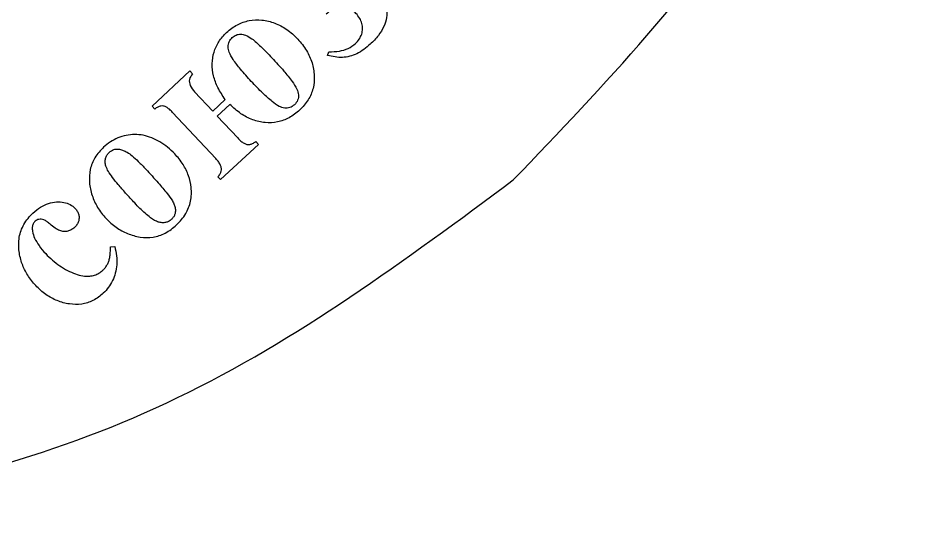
# Model space of a CAD drawing. Extents: x -3.6 to 33.9, y 40.4 to 75.
# Drawn here: x 18.51 to 33.86, y 40.4 to 48.9 of the extents above; entities that cross this region are included whole.
import ezdxf

# ---------------------------------------------------------------- set-up
doc = ezdxf.new("R2010")
doc.units = 0
doc.layers.add('Layer_1', color=7, linetype='CONTINUOUS')

msp = doc.modelspace()

# ---------------------------------------------------------------- linework, layer by layer
at = {"layer": 'Layer_1', "color": 7}
for points in [[(22.125282, 48.573517)], [(19.951215, 46.71981)], [(20.044572, 46.630379)], [(20.067412, 45.033304)]]:
    msp.add_lwpolyline(points, close=True, dxfattribs=at)
for points in [[(23.738015, 48.270382), (23.756909, 48.332753)], [(20.816202, 47.364983), (20.770322, 47.414174), (21.408468, 48.009365), (21.454347, 47.960174)], [(21.490037, 47.655369), (21.795072, 47.328319), (22.007788, 47.526716)], [(22.085906, 47.442959), (21.873191, 47.244562), (22.217906, 46.874969)], [(21.845654, 46.527775), (21.117785, 47.308174)], [(22.52197, 46.815501), (22.567849, 46.76631), (21.929704, 46.17112), (21.883824, 46.22031)], [(20.067412, 45.033304), (20.138385, 45.039836)]]:
    msp.add_lwpolyline(points, dxfattribs=at)
at = {"layer": 'Layer_1', "color": 1}
msp.add_lwpolyline([(26.879055, 46.165073)], close=True, dxfattribs=at)
msp.add_open_spline([(26.879055, 46.165073), (25.053792, 44.812835), (21.453543, 42.145605), (14.976456, 40.353479), (8.554845, 40.482925), (2.810203, 42.732913), (-1.47493, 46.872432), (-3.677904, 52.393004), (-3.506821, 58.493531), (-1.109716, 64.399494), (3.172887, 69.467984), (8.838825, 73.13905), (15.243024, 75.014668), (21.683129, 74.864038), (27.423496, 72.618946), (31.708651, 68.479402), (33.915527, 62.95436), (33.727928, 56.872752), (31.397487, 50.890427), (28.416989, 47.773437), (26.879055, 46.165073)], degree=3, knots=[0, 0, 0, 0, 6.766367, 13.346357, 19.73316, 25.749556, 31.41027, 37.120766, 43.060724, 49.272926, 55.895829, 62.662196, 69.242186, 75.628989, 81.645385, 87.3061, 93.016595, 98.956553, 105.168756, 111.791658, 111.791658, 111.791658, 111.791658], dxfattribs=at)
at = {"layer": 'Layer_1', "color": 7}
for points, knots in [([(23.947652, 49.303685), (24.005203, 49.333369), (24.107327, 49.386043), (24.254224, 49.433502), (24.376893, 49.434295), (24.472979, 49.401566), (24.55503, 49.357728), (24.634774, 49.287766), (24.704317, 49.188471), (24.742735, 49.054495), (24.740462, 48.907862), (24.693296, 48.75337), (24.596054, 48.600078), (24.445762, 48.438503), (24.247706, 48.291742), (23.988228, 48.217035), (23.82211, 48.252453), (23.738015, 48.270382)], [0, 0, 0, 0, 0.194213, 0.344628, 0.458645, 0.554982, 0.6462, 0.736187, 0.870967, 1.00376, 1.147499, 1.305129, 1.482014, 1.687259, 1.964957, 2.213308, 2.467931, 2.467931, 2.467931, 2.467931]), ([(23.756909, 48.332753), (23.817355, 48.333881), (23.930455, 48.335992), (24.087227, 48.382898), (24.200815, 48.458874), (24.275929, 48.544372), (24.318965, 48.629752), (24.334491, 48.720977), (24.322572, 48.813531), (24.282955, 48.903426), (24.205005, 49.004227), (24.077627, 49.10234), (23.874556, 49.093542), (23.770521, 49.015808), (23.712296, 48.972303)], [0, 0, 0, 0, 0.180769, 0.33824, 0.483463, 0.584648, 0.676711, 0.766644, 0.858083, 0.952776, 1.057355, 1.240358, 1.408999, 1.623343, 1.623343, 1.623343, 1.623343]), ([(22.007788, 47.526716), (21.963308, 47.591893), (21.87835, 47.716384), (21.803006, 47.924021), (21.77953, 48.130126), (21.808872, 48.328858), (21.893198, 48.51132), (22.030073, 48.669633), (22.203481, 48.797798), (22.411743, 48.871697), (22.631145, 48.877631), (22.850187, 48.827455), (23.057479, 48.715374), (23.237679, 48.553685), (23.386191, 48.363253), (23.483518, 48.151083), (23.521711, 47.9313), (23.504191, 47.713288), (23.416185, 47.510269), (23.271751, 47.341906), (23.095337, 47.210087), (22.892771, 47.136055), (22.679283, 47.127243), (22.466487, 47.176599), (22.261134, 47.281784), (22.146002, 47.387683), (22.085906, 47.442959)], [0, 0, 0, 0, 0.235987, 0.450748, 0.65521, 0.852539, 1.045761, 1.249833, 1.474424, 1.685533, 1.901936, 2.124131, 2.352378, 2.600868, 2.84568, 3.072192, 3.29372, 3.508205, 3.719004, 3.945825, 4.166657, 4.372984, 4.582686, 4.798445, 5.021953, 5.266011, 5.266011, 5.266011, 5.266011]), ([(22.125282, 48.573517), (22.105616, 48.551342), (22.06699, 48.507789), (22.051116, 48.415694), (22.074667, 48.310238), (22.150719, 48.182787), (22.277791, 48.01985), (22.448259, 47.830438), (22.626171, 47.645743), (22.78225, 47.502643), (22.903434, 47.411837), (23.00804, 47.373525), (23.103418, 47.383185), (23.180612, 47.435356), (23.238477, 47.509974), (23.252375, 47.6088), (23.214271, 47.719644), (23.124944, 47.853046), (22.983148, 48.028539), (22.805077, 48.225504), (22.626751, 48.409975), (22.479406, 48.541566), (22.364467, 48.617497), (22.269342, 48.635711), (22.187689, 48.62229), (22.146364, 48.589993), (22.125282, 48.573517)], [0, 0, 0, 0, 0.087394, 0.171647, 0.268107, 0.406423, 0.612343, 0.888362, 1.170218, 1.381335, 1.523596, 1.621989, 1.708162, 1.799874, 1.894395, 1.983264, 2.086339, 2.238461, 2.463414, 2.762835, 3.035024, 3.231971, 3.356766, 3.441201, 3.517192, 3.596329, 3.596329, 3.596329, 3.596329]), ([(21.454347, 47.960174), (21.432478, 47.930599), (21.389561, 47.872561), (21.409765, 47.749747), (21.461035, 47.689468), (21.490037, 47.655369)], [0, 0, 0, 0, 0.106294, 0.208589, 0.341829, 0.341829, 0.341829, 0.341829]), ([(21.117785, 47.308174), (21.099978, 47.326292), (21.067648, 47.359186), (21.016177, 47.395794), (20.966492, 47.416703), (20.915638, 47.417153), (20.8642, 47.399145), (20.833108, 47.377016), (20.816202, 47.364983)], [0, 0, 0, 0, 0.076081, 0.13813, 0.188538, 0.23511, 0.287168, 0.349212, 0.349212, 0.349212, 0.349212]), ([(19.951215, 46.71981), (19.988234, 46.751092), (20.061703, 46.813175), (20.191507, 46.879097), (20.33028, 46.921943), (20.475722, 46.938747), (20.623275, 46.924708), (20.767489, 46.879702), (20.906658, 46.811637), (21.037393, 46.720578), (21.170895, 46.594397), (21.296257, 46.435783), (21.392971, 46.242477), (21.441553, 46.030321), (21.434537, 45.805648), (21.346572, 45.582915), (21.191655, 45.400675), (21.003201, 45.260001), (20.787353, 45.184942), (20.565403, 45.190855), (20.353038, 45.251573), (20.15568, 45.359007), (19.984857, 45.511063), (19.844192, 45.693251), (19.748272, 45.901497), (19.702671, 46.121229), (19.712419, 46.343246), (19.79602, 46.554465), (19.89822, 46.663349), (19.951215, 46.71981)], [0, 0, 0, 0, 0.144988, 0.287748, 0.433106, 0.578909, 0.723996, 0.874355, 1.029663, 1.187153, 1.350341, 1.579307, 1.790181, 1.993205, 2.226747, 2.453337, 2.697333, 2.935353, 3.15176, 3.369089, 3.590285, 3.809321, 4.03733, 4.27161, 4.495053, 4.719199, 4.938944, 5.153109, 5.383769, 5.383769, 5.383769, 5.383769]), ([(22.217906, 46.874969), (22.235808, 46.856738), (22.26851, 46.823433), (22.32088, 46.786336), (22.371347, 46.76349), (22.423308, 46.763286), (22.474897, 46.781025), (22.505465, 46.803412), (22.52197, 46.815501)], [0, 0, 0, 0, 0.076485, 0.139717, 0.191947, 0.239661, 0.29172, 0.352824, 0.352824, 0.352824, 0.352824]), ([(20.044572, 46.630379), (20.030962, 46.615737), (20.004012, 46.586744), (19.981263, 46.530174), (19.972008, 46.465743), (19.98864, 46.389029), (20.033736, 46.301602), (20.10525, 46.198348), (20.205271, 46.077355), (20.330857, 45.933374), (20.453145, 45.799122), (20.563041, 45.684955), (20.652312, 45.602335), (20.732856, 45.532739), (20.806491, 45.48103), (20.873081, 45.451142), (20.937587, 45.439157), (20.997399, 45.442648), (21.051306, 45.460295), (21.095223, 45.492061), (21.129422, 45.530749), (21.153382, 45.573819), (21.166415, 45.625299), (21.164235, 45.684383), (21.147527, 45.74943), (21.102885, 45.836906), (21.008934, 45.958854), (20.858325, 46.136767), (20.694567, 46.316261), (20.547611, 46.469692), (20.443756, 46.566629), (20.359186, 46.630627), (20.286928, 46.66663), (20.222672, 46.685999), (20.166935, 46.689393), (20.119811, 46.680091), (20.079898, 46.660472), (20.056748, 46.640752), (20.044572, 46.630379)], [0, 0, 0, 0, 0.059507, 0.117837, 0.179676, 0.252305, 0.348899, 0.473235, 0.628566, 0.81957, 1.046424, 1.17331, 1.294805, 1.41121, 1.492499, 1.563875, 1.628393, 1.687389, 1.741905, 1.796154, 1.84791, 1.895818, 1.942606, 2.005396, 2.071025, 2.142652, 2.298295, 2.531311, 2.842413, 3.026878, 3.168543, 3.268374, 3.343744, 3.40953, 3.468525, 3.509231, 3.552359, 3.600219, 3.600219, 3.600219, 3.600219]), ([(21.883824, 46.22031), (21.89655, 46.235419), (21.920149, 46.263438), (21.94135, 46.311734), (21.94555, 46.361835), (21.930096, 46.414598), (21.895712, 46.471103), (21.863538, 46.507528), (21.845654, 46.527775)], [0, 0, 0, 0, 0.059046, 0.109499, 0.155535, 0.206866, 0.271546, 0.35249, 0.35249, 0.35249, 0.35249]), ([(20.138385, 45.039836), (20.15041, 44.986884), (20.173546, 44.885004), (20.176935, 44.732109), (20.153383, 44.590361), (20.105154, 44.461627), (20.036507, 44.346382), (19.92927, 44.227732), (19.779885, 44.119235), (19.579281, 44.053981), (19.368766, 44.05886), (19.161753, 44.115575), (18.967133, 44.222938), (18.799929, 44.372791), (18.662382, 44.548406), (18.566102, 44.743594), (18.512141, 44.961167), (18.509736, 45.193804), (18.592659, 45.424876), (18.73174, 45.591608), (18.877508, 45.70721), (19.01271, 45.774045), (19.148645, 45.798018), (19.274511, 45.791433), (19.38555, 45.754883), (19.46171, 45.695819), (19.508901, 45.634292), (19.532512, 45.577498), (19.537535, 45.518918), (19.527776, 45.461244), (19.500385, 45.407191), (19.458084, 45.359442), (19.405544, 45.31969), (19.343804, 45.295671), (19.276264, 45.288345), (19.202122, 45.307257), (19.122902, 45.352149), (19.054534, 45.410167), (18.994182, 45.460638), (18.9445, 45.489372), (18.898752, 45.501808), (18.858262, 45.49999), (18.822424, 45.488634), (18.787139, 45.463299), (18.756402, 45.421764), (18.741276, 45.361443), (18.747069, 45.278101), (18.783272, 45.170669), (18.861578, 45.04386), (18.965102, 44.920977), (19.082539, 44.807128), (19.206575, 44.711825), (19.336532, 44.633043), (19.467185, 44.573902), (19.5939, 44.540716), (19.704593, 44.5335), (19.798123, 44.552048), (19.875331, 44.587975), (19.936296, 44.634766), (19.982634, 44.684836), (20.014656, 44.734201), (20.039695, 44.790611), (20.056123, 44.858399), (20.065685, 44.940471), (20.066804, 45.000586), (20.067412, 45.033304)], [0, 0, 0, 0, 0.16258, 0.3128, 0.455457, 0.591142, 0.72291, 0.85537, 1.068771, 1.269098, 1.476579, 1.691212, 1.907565, 2.137141, 2.360292, 2.573082, 2.784857, 3.028612, 3.259801, 3.505362, 3.669643, 3.815873, 3.952595, 4.079054, 4.190735, 4.297798, 4.362623, 4.421706, 4.479603, 4.536728, 4.59503, 4.658828, 4.726753, 4.790671, 4.855354, 4.927234, 5.016152, 5.126313, 5.195821, 5.251969, 5.297129, 5.335954, 5.372014, 5.408322, 5.46462, 5.523139, 5.590905, 5.712698, 5.859142, 6.035596, 6.193584, 6.348999, 6.503797, 6.648669, 6.777598, 6.895013, 6.977986, 7.060963, 7.148255, 7.206817, 7.264872, 7.323967, 7.391096, 7.473263, 7.57139, 7.57139, 7.57139, 7.57139])]:
    msp.add_open_spline(points, degree=3, knots=knots, dxfattribs=at)

doc.saveas('drawing.dxf')
